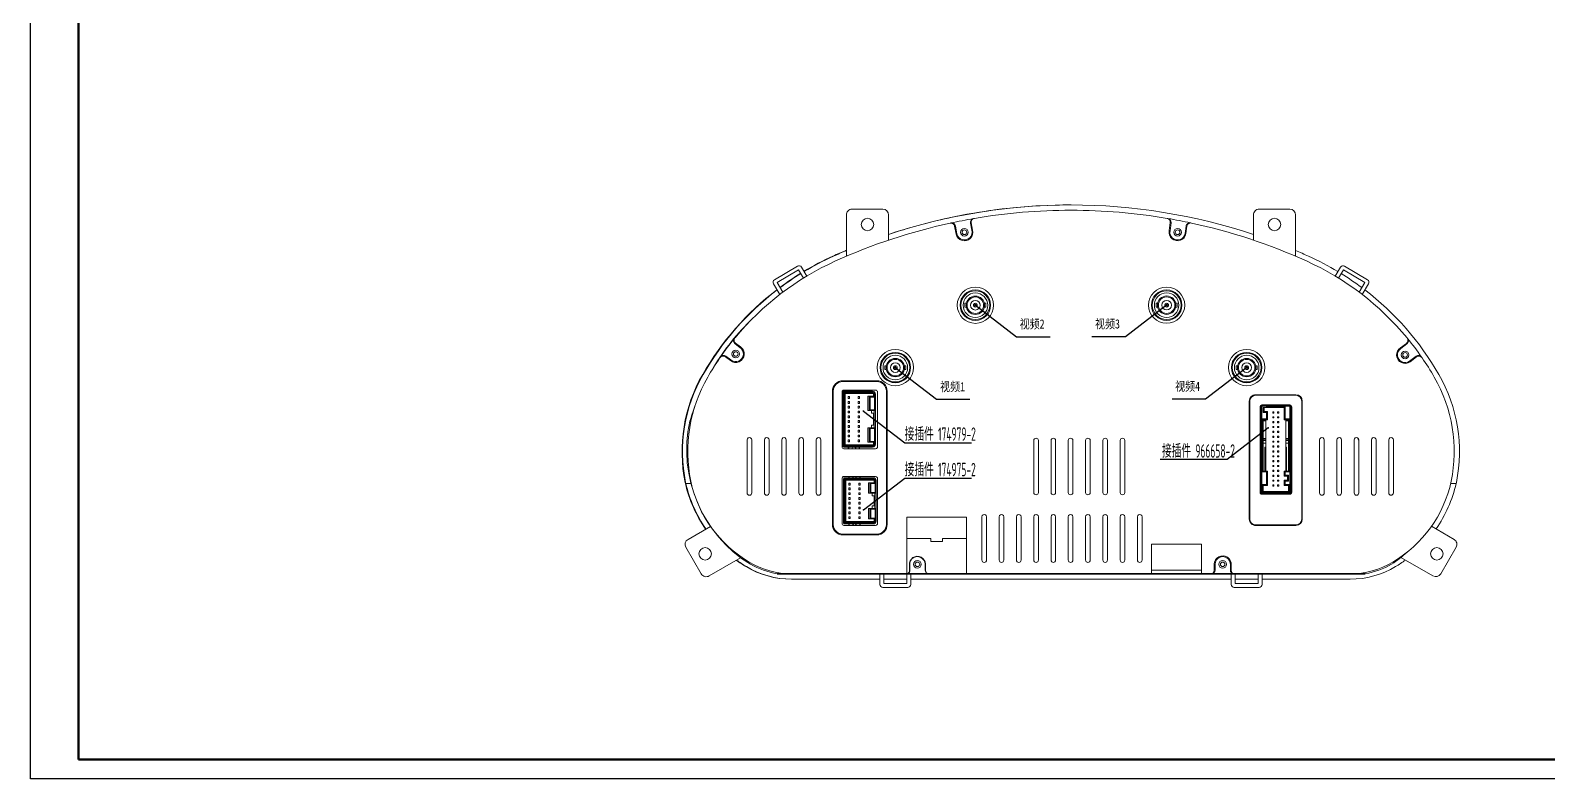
# Model space of a CAD drawing. Header units: millimetres. Extents: x 892 to 2081, y 1119 to 1960.
# Drawn here: x 892 to 1682, y 1119 to 1509 of the extents above; entities that cross this region are included whole.
import ezdxf

# ---------------------------------------------------------------- set-up
doc = ezdxf.new("R2010")
doc.units = ezdxf.units.MM
doc.header["$LTSCALE"] = 10
doc.layers.add('文字标注', color=3, linetype='Continuous', lineweight=25)
doc.layers.add('粗实线', color=7, linetype='Continuous', lineweight=50)
doc.layers.add('细实线', color=3, linetype='Continuous')
doc.styles.add('PC_TEXTSTYLE', font='isocp.shx', dxfattribs={"width": 0.8, "bigfont": 'hzfs.shx'})
doc.styles.add('SGW', font='gbenor.shx', dxfattribs={"width": 0.6, "bigfont": 'hztxt.shx'})
doc.dimstyles.new('线性', dxfattribs={"dimtxt": 7, "dimasz": 3.5, "dimexe": 1.25, "dimexo": 0.625, "dimtad": 1, "dimdsep": 46, "dimtxsty": 'SGW', "dimcen": 2.5, "dimadec": 0, "dimazin": 0, "dimtfac": 1, "dimtmove": 0, "dimatfit": 3, "dimfxl": 0, "dimarcsym": 0})

msp = doc.modelspace()

# ---------------------------------------------------------------- linework, layer by layer
at = {"layer": '粗实线'}
msp.add_line((916.81, 1129.48), (916.81, 1950.48), dxfattribs=at)
at = {"layer": '粗实线', "color": 7, "lineweight": 0}
for p, q in [((1319.78, 1416.21), (1335.78, 1416.21)), ((1433.64, 1418.41), (1433.53, 1418.41)), ((1433.63, 1418.41), (1433.64, 1418.41)), ((1547.78, 1416.21), (1531.78, 1416.21)), ((1316.78, 1391.67), (1316.78, 1413.21)), ((1338.78, 1413.21), (1338.78, 1400.08)), ((1370.78, 1408.91), (1371.19, 1409)), ((1373.57, 1407.43), (1373.17, 1407.34)), ((1373.17, 1407.34), (1373.98, 1403.19)), ((1374.38, 1403.27), (1373.57, 1407.43)), ((1381.82, 1409.02), (1381.41, 1408.95)), ((1381.41, 1408.95), (1382.14, 1405.23)), ((1382.54, 1405.32), (1381.82, 1409.02)), ((1383.03, 1411.3), (1383.44, 1411.37)), ((1483.85, 1411.42), (1484.26, 1411.35)), ((1485.5, 1409.19), (1484.96, 1405.05)), ((1485.37, 1404.98), (1485.9, 1409.12)), ((1485.9, 1409.12), (1485.5, 1409.19)), ((1493.73, 1407.35), (1493.23, 1403.52)), ((1493.64, 1403.46), (1494.13, 1407.27)), ((1494.13, 1407.27), (1493.73, 1407.35)), ((1496.13, 1409.05), (1496.53, 1408.96)), ((1528.78, 1413.21), (1528.78, 1400.08)), ((1550.78, 1391.67), (1550.78, 1413.21)), ((1373.98, 1403.19), (1374.38, 1403.27)), ((1382.54, 1405.32), (1382.14, 1405.23)), ((1484.96, 1405.05), (1485.37, 1404.98)), ((1493.64, 1403.46), (1493.23, 1403.52)), ((1291.33, 1386.57), (1279.32, 1379.38)), ((1280.77, 1377.92), (1291.93, 1384.6)), ((1291.93, 1384.6), (1294.5, 1380.31)), ((1296.2, 1381.35), (1293.39, 1386.05)), ((1574.17, 1386.05), (1571.36, 1381.35)), ((1573.07, 1380.31), (1575.63, 1384.6)), ((1575.63, 1384.6), (1586.79, 1377.92)), ((1588.24, 1379.38), (1576.23, 1386.57)), ((1278.8, 1377.32), (1282.14, 1371.75)), ((1283.74, 1372.96), (1280.77, 1377.92)), ((1586.79, 1377.92), (1583.82, 1372.96)), ((1585.42, 1371.75), (1588.76, 1377.32)), ((1378.48, 1366.16), (1378.48, 1367.16)), ((1378.48, 1367.16), (1379.29, 1367.16)), ((1389.48, 1367.16), (1388.68, 1367.16)), ((1389.48, 1366.16), (1389.48, 1367.16)), ((1478.08, 1366.19), (1478.08, 1367.19)), ((1478.08, 1367.19), (1478.89, 1367.19)), ((1489.08, 1367.19), (1488.28, 1367.19)), ((1489.08, 1366.19), (1489.08, 1367.19)), ((1378.48, 1365.16), (1378.48, 1366.16)), ((1378.48, 1365.16), (1379.29, 1365.16)), ((1389.48, 1365.16), (1388.68, 1365.16)), ((1389.48, 1365.16), (1389.48, 1366.16)), ((1478.08, 1365.19), (1478.08, 1366.19)), ((1478.08, 1365.19), (1478.89, 1365.19)), ((1489.08, 1365.19), (1488.28, 1365.19)), ((1489.08, 1365.19), (1489.08, 1366.19)), ((1258.53, 1348.86), (1258.79, 1349.18)), ((1259.13, 1346.31), (1258.87, 1345.99)), ((1258.87, 1345.99), (1261.34, 1344.12)), ((1261.58, 1344.45), (1259.13, 1346.31)), ((1261.58, 1344.45), (1261.34, 1344.12)), ((1608.45, 1346.29), (1605.38, 1343.96)), ((1605.38, 1343.96), (1605.62, 1343.63)), ((1605.62, 1343.63), (1608.71, 1345.97)), ((1608.71, 1345.97), (1608.45, 1346.29)), ((1608.79, 1349.16), (1609.05, 1348.83)), ((1250.97, 1338.82), (1251.2, 1339.16)), ((1254.06, 1339.62), (1253.82, 1339.28)), ((1253.82, 1339.28), (1256.41, 1337.32)), ((1256.67, 1337.64), (1254.06, 1339.62)), ((1256.41, 1337.32), (1256.67, 1337.64)), ((1613.52, 1339.59), (1610.09, 1337)), ((1610.34, 1336.67), (1610.09, 1337)), ((1610.34, 1336.67), (1613.75, 1339.25)), ((1613.75, 1339.25), (1613.52, 1339.59)), ((1616.37, 1339.14), (1616.61, 1338.79)), ((1336.78, 1333.66), (1336.78, 1334.66)), ((1336.78, 1334.66), (1337.59, 1334.66)), ((1336.78, 1332.66), (1336.78, 1333.66)), ((1336.78, 1332.66), (1337.59, 1332.66)), ((1347.78, 1334.66), (1346.98, 1334.66)), ((1347.78, 1332.66), (1346.98, 1332.66)), ((1347.78, 1333.66), (1347.78, 1334.66)), ((1347.78, 1332.66), (1347.78, 1333.66)), ((1519.78, 1333.66), (1519.78, 1334.66)), ((1519.78, 1334.66), (1520.59, 1334.66)), ((1519.78, 1332.66), (1519.78, 1333.66)), ((1519.78, 1332.66), (1520.59, 1332.66)), ((1530.78, 1334.66), (1529.98, 1334.66)), ((1530.78, 1332.66), (1529.98, 1332.66)), ((1530.78, 1333.66), (1530.78, 1334.66)), ((1530.78, 1332.66), (1530.78, 1333.66)), ((1309.93, 1321.41), (1309.51, 1321.41)), ((1309.51, 1321.41), (1309.51, 1251.91)), ((1309.93, 1251.91), (1309.93, 1321.41)), ((1314.53, 1320.91), (1314.53, 1292.41)), ((1332.63, 1326.83), (1314.93, 1326.83)), ((1314.93, 1326.83), (1314.93, 1326.41)), ((1314.93, 1326.41), (1332.63, 1326.41)), ((1315.54, 1320.82), (1315.04, 1320.82)), ((1315.04, 1320.82), (1315.04, 1292.72)), ((1332.03, 1321.91), (1315.53, 1321.91)), ((1330.44, 1321.32), (1315.54, 1321.32)), ((1315.54, 1320.82), (1315.54, 1321.32)), ((1330.44, 1320.82), (1315.54, 1320.82)), ((1315.54, 1320.82), (1315.54, 1292.72)), ((1315.84, 1320.52), (1315.84, 1293.02)), ((1331.16, 1320.52), (1315.84, 1320.52)), ((1315.84, 1320.52), (1316.24, 1320.12)), ((1316.24, 1320.12), (1316.24, 1293.42)), ((1330.94, 1320.12), (1316.24, 1320.12)), ((1317.69, 1321.91), (1317.69, 1321.32)), ((1317.99, 1321.91), (1317.99, 1321.32)), ((1323.39, 1321.32), (1323.39, 1321.91)), ((1323.69, 1321.32), (1323.69, 1321.91)), ((1330.44, 1321.32), (1330.44, 1320.82)), ((1331.33, 1320.5), (1330.94, 1320.12)), ((1330.94, 1318.72), (1330.94, 1320.12)), ((1331.34, 1318.32), (1331.34, 1320.25)), ((1331.94, 1319.82), (1331.44, 1319.82)), ((1331.44, 1311.62), (1331.44, 1319.82)), ((1331.94, 1311.22), (1331.94, 1319.82)), ((1332.63, 1326.41), (1332.63, 1326.83)), ((1333.03, 1292.41), (1333.03, 1320.91)), ((1337.63, 1321.41), (1337.63, 1251.91)), ((1338.05, 1321.41), (1337.63, 1321.41)), ((1338.05, 1251.91), (1338.05, 1321.41)), ((1317.77, 1318.52), (1317.77, 1317.52)), ((1318.41, 1318.52), (1317.77, 1318.52)), ((1317.77, 1317.52), (1318.41, 1317.52)), ((1317.77, 1316.02), (1317.77, 1315.02)), ((1318.41, 1316.02), (1317.77, 1316.02)), ((1317.77, 1315.02), (1318.41, 1315.02)), ((1317.77, 1313.52), (1317.77, 1312.52)), ((1318.41, 1313.52), (1317.77, 1313.52)), ((1317.77, 1312.52), (1318.41, 1312.52)), ((1318.41, 1317.52), (1318.41, 1318.52)), ((1318.41, 1315.02), (1318.41, 1316.02)), ((1318.41, 1312.52), (1318.41, 1313.52)), ((1322.97, 1318.52), (1322.97, 1317.52)), ((1323.61, 1318.52), (1322.97, 1318.52)), ((1322.97, 1317.52), (1323.61, 1317.52)), ((1322.97, 1316.02), (1322.97, 1315.02)), ((1323.61, 1316.02), (1322.97, 1316.02)), ((1322.97, 1315.02), (1323.61, 1315.02)), ((1322.97, 1313.52), (1322.97, 1312.52)), ((1323.61, 1313.52), (1322.97, 1313.52)), ((1322.97, 1312.52), (1323.31, 1312.52)), ((1323.61, 1317.52), (1323.61, 1318.52)), ((1323.61, 1315.02), (1323.61, 1316.02)), ((1323.61, 1312.82), (1323.61, 1313.52)), ((1328.04, 1311.22), (1328.04, 1318.72)), ((1328.04, 1318.72), (1328.74, 1318.72)), ((1328.74, 1318.72), (1330.94, 1318.72)), ((1329.14, 1318.32), (1328.74, 1318.72)), ((1328.74, 1318.72), (1328.74, 1311.22)), ((1329.14, 1318.32), (1331.34, 1318.32)), ((1329.14, 1318.32), (1329.14, 1311.62)), ((1331.34, 1318.32), (1330.94, 1318.72)), ((1526.62, 1316.21), (1526.62, 1254.71)), ((1526.93, 1316.21), (1526.62, 1316.21)), ((1526.93, 1254.71), (1526.93, 1316.21)), ((1550.93, 1319.52), (1529.93, 1319.52)), ((1529.93, 1319.52), (1529.93, 1319.21)), ((1529.93, 1319.21), (1550.93, 1319.21)), ((1532.23, 1313.21), (1532.23, 1268.71)), ((1532.64, 1314.02), (1532.64, 1313.57)), ((1533.14, 1313.57), (1532.64, 1313.57)), ((1532.64, 1313.57), (1532.64, 1268.37)), ((1533.14, 1314.21), (1533.14, 1314.07)), ((1533.14, 1313.57), (1533.14, 1314.07)), ((1547.74, 1314.07), (1533.14, 1314.07)), ((1547.74, 1313.57), (1533.14, 1313.57)), ((1533.14, 1313.57), (1533.14, 1268.37)), ((1547.73, 1314.21), (1533.23, 1314.21)), ((1533.84, 1310.27), (1533.84, 1312.87)), ((1533.84, 1312.87), (1535.64, 1312.87)), ((1534.34, 1310.77), (1534.34, 1312.87)), ((1535.64, 1312.87), (1535.64, 1313.37)), ((1535.64, 1313.37), (1545.24, 1313.37)), ((1535.64, 1313.37), (1536.14, 1312.87)), ((1535.64, 1312.87), (1536.14, 1312.87)), ((1536.14, 1312.87), (1544.74, 1312.87)), ((1545.24, 1313.37), (1544.74, 1312.87)), ((1544.74, 1312.87), (1544.74, 1306.47)), ((1545.24, 1313.37), (1545.24, 1306.97)), ((1547.74, 1314.21), (1547.74, 1314.07)), ((1547.74, 1313.57), (1547.74, 1314.07)), ((1547.74, 1268.37), (1547.74, 1313.57)), ((1547.74, 1313.57), (1548.24, 1313.57)), ((1548.24, 1313.57), (1548.24, 1314.07)), ((1548.24, 1268.37), (1548.24, 1313.57)), ((1548.73, 1268.71), (1548.73, 1313.21)), ((1550.93, 1319.21), (1550.93, 1319.52)), ((1553.93, 1316.21), (1553.93, 1254.71)), ((1554.25, 1316.21), (1553.93, 1316.21)), ((1554.25, 1254.71), (1554.25, 1316.21)), ((1317.77, 1311.02), (1317.77, 1310.02)), ((1318.41, 1311.02), (1317.77, 1311.02)), ((1317.77, 1310.02), (1318.41, 1310.02)), ((1317.77, 1308.52), (1317.77, 1307.52)), ((1318.41, 1308.52), (1317.77, 1308.52)), ((1317.77, 1307.52), (1318.41, 1307.52)), ((1317.77, 1306.02), (1317.77, 1305.02)), ((1318.41, 1306.02), (1317.77, 1306.02)), ((1317.77, 1305.02), (1318.41, 1305.02)), ((1318.41, 1310.02), (1318.41, 1311.02)), ((1318.41, 1307.52), (1318.41, 1308.52)), ((1318.41, 1305.02), (1318.41, 1306.02)), ((1322.97, 1311.02), (1322.97, 1310.02)), ((1323.61, 1311.02), (1322.97, 1311.02)), ((1322.97, 1310.02), (1323.61, 1310.02)), ((1322.97, 1308.52), (1322.97, 1307.52)), ((1323.61, 1308.52), (1322.97, 1308.52)), ((1322.97, 1307.52), (1323.61, 1307.52)), ((1322.97, 1306.02), (1322.97, 1305.02)), ((1323.61, 1306.02), (1322.97, 1306.02)), ((1322.97, 1305.02), (1323.61, 1305.02)), ((1323.61, 1310.02), (1323.61, 1311.02)), ((1323.61, 1307.52), (1323.61, 1308.52)), ((1323.61, 1305.02), (1323.61, 1306.02)), ((1328.04, 1311.22), (1328.74, 1311.22)), ((1328.74, 1311.22), (1329.14, 1311.62)), ((1328.74, 1311.22), (1331.93, 1311.22)), ((1329.14, 1311.62), (1331.44, 1311.62)), ((1329.84, 1311.22), (1329.84, 1309.92)), ((1331.34, 1309.92), (1329.84, 1309.92)), ((1330.94, 1309.92), (1330.94, 1303.62)), ((1331.34, 1311.22), (1331.34, 1309.92)), ((1331.34, 1303.62), (1331.34, 1309.92)), ((1331.93, 1311.22), (1331.94, 1311.22)), ((1331.94, 1311.22), (1331.94, 1302.32)), ((1533.34, 1279.27), (1533.34, 1306.97)), ((1533.34, 1306.97), (1535.64, 1306.97)), ((1533.34, 1306.97), (1533.84, 1306.47)), ((1534.34, 1310.77), (1533.84, 1310.27)), ((1535.64, 1310.27), (1533.84, 1310.27)), ((1533.84, 1279.77), (1533.84, 1306.47)), ((1533.84, 1306.47), (1536.14, 1306.47)), ((1533.84, 1305.92), (1535.29, 1305.92)), ((1536.14, 1310.77), (1534.34, 1310.77)), ((1535.29, 1306.47), (1535.29, 1305.92)), ((1535.29, 1305.92), (1535.29, 1296.66)), ((1536.14, 1310.77), (1535.64, 1310.27)), ((1535.64, 1306.97), (1535.64, 1310.27)), ((1535.64, 1306.97), (1536.14, 1306.47)), ((1536.14, 1306.47), (1536.14, 1310.77)), ((1538.85, 1310), (1538.85, 1310.63)), ((1538.85, 1310.63), (1539.48, 1310.63)), ((1539.48, 1310), (1538.85, 1310)), ((1538.85, 1308.09), (1539.48, 1308.09)), ((1538.85, 1307.46), (1538.85, 1308.09)), ((1539.48, 1307.46), (1538.85, 1307.46)), ((1538.85, 1304.92), (1538.85, 1305.55)), ((1538.85, 1305.55), (1539.48, 1305.55)), ((1539.48, 1304.92), (1538.85, 1304.92)), ((1539.48, 1310.63), (1539.48, 1310)), ((1539.48, 1308.09), (1539.48, 1307.46)), ((1539.48, 1305.55), (1539.48, 1304.92)), ((1541.39, 1310), (1541.39, 1310.63)), ((1541.39, 1310.63), (1542.02, 1310.63)), ((1542.02, 1310), (1541.39, 1310)), ((1541.39, 1307.46), (1541.39, 1308.09)), ((1541.39, 1308.09), (1542.02, 1308.09)), ((1542.02, 1307.46), (1541.39, 1307.46)), ((1541.39, 1305.55), (1542.02, 1305.55)), ((1541.39, 1304.92), (1541.39, 1305.55)), ((1542.02, 1304.92), (1541.39, 1304.92)), ((1542.02, 1310.63), (1542.02, 1310)), ((1542.02, 1308.09), (1542.02, 1307.46)), ((1542.02, 1305.55), (1542.02, 1304.92)), ((1544.74, 1306.47), (1545.24, 1306.97)), ((1544.74, 1306.47), (1547.04, 1306.47)), ((1545.24, 1306.97), (1547.54, 1306.97)), ((1545.59, 1306.47), (1545.59, 1305.92)), ((1545.59, 1296.66), (1545.59, 1305.92)), ((1545.59, 1305.92), (1547.04, 1305.92)), ((1547.04, 1306.47), (1547.54, 1306.97)), ((1547.04, 1306.47), (1547.04, 1279.77)), ((1547.54, 1306.97), (1547.54, 1279.27)), ((1265.11, 1295.96), (1265.11, 1268.36)), ((1267.51, 1268.36), (1267.51, 1295.96)), ((1274.11, 1295.96), (1274.11, 1268.36)), ((1276.51, 1268.36), (1276.51, 1295.96)), ((1283.11, 1295.96), (1283.11, 1268.36)), ((1285.51, 1268.36), (1285.51, 1295.96)), ((1292.11, 1295.96), (1292.11, 1268.36)), ((1294.51, 1268.36), (1294.51, 1295.96)), ((1301.11, 1295.96), (1301.11, 1268.36)), ((1303.51, 1268.36), (1303.51, 1295.96)), ((1317.77, 1303.52), (1317.77, 1302.52)), ((1318.41, 1303.52), (1317.77, 1303.52)), ((1317.77, 1302.52), (1318.41, 1302.52)), ((1317.77, 1301.02), (1317.77, 1300.02)), ((1318.41, 1301.02), (1317.77, 1301.02)), ((1317.77, 1300.02), (1318.41, 1300.02)), ((1317.77, 1298.52), (1317.77, 1297.52)), ((1318.41, 1298.52), (1317.77, 1298.52)), ((1317.77, 1297.52), (1318.41, 1297.52)), ((1317.77, 1296.02), (1317.77, 1295.02)), ((1318.41, 1296.02), (1317.77, 1296.02)), ((1318.41, 1302.52), (1318.41, 1303.52)), ((1318.41, 1300.02), (1318.41, 1301.02)), ((1318.41, 1297.52), (1318.41, 1298.52)), ((1318.41, 1295.02), (1318.41, 1296.02)), ((1322.97, 1303.52), (1322.97, 1302.52)), ((1323.61, 1303.52), (1322.97, 1303.52)), ((1322.97, 1302.52), (1323.61, 1302.52)), ((1322.97, 1301.02), (1322.97, 1300.02)), ((1323.61, 1301.02), (1322.97, 1301.02)), ((1322.97, 1300.02), (1323.61, 1300.02)), ((1322.97, 1298.52), (1322.97, 1297.52)), ((1323.61, 1298.52), (1322.97, 1298.52)), ((1322.97, 1297.52), (1323.61, 1297.52)), ((1322.97, 1296.02), (1322.97, 1295.02)), ((1323.61, 1296.02), (1322.97, 1296.02)), ((1323.61, 1302.52), (1323.61, 1303.52)), ((1323.61, 1300.02), (1323.61, 1301.02)), ((1323.61, 1297.52), (1323.61, 1298.52)), ((1323.61, 1295.02), (1323.61, 1296.02)), ((1328.04, 1302.32), (1328.74, 1302.32)), ((1328.04, 1294.82), (1328.04, 1302.32)), ((1331.93, 1302.32), (1328.74, 1302.32)), ((1328.74, 1302.32), (1329.14, 1301.92)), ((1328.74, 1302.32), (1328.74, 1294.82)), ((1331.44, 1301.92), (1329.14, 1301.92)), ((1329.14, 1301.92), (1329.14, 1295.22)), ((1329.84, 1303.62), (1329.84, 1302.32)), ((1331.34, 1303.62), (1329.84, 1303.62)), ((1331.34, 1303.62), (1331.34, 1302.32)), ((1331.44, 1293.72), (1331.44, 1301.92)), ((1331.94, 1302.32), (1331.93, 1302.32)), ((1331.94, 1293.72), (1331.94, 1302.32)), ((1533.84, 1296.66), (1535.29, 1296.66)), ((1533.84, 1296.52), (1535.29, 1296.52)), ((1535.29, 1296.66), (1535.29, 1296.52)), ((1535.29, 1295.83), (1535.29, 1296.52)), ((1538.85, 1302.38), (1538.85, 1303.01)), ((1538.85, 1303.01), (1539.48, 1303.01)), ((1539.48, 1302.38), (1538.85, 1302.38)), ((1538.85, 1299.84), (1538.85, 1300.47)), ((1538.85, 1300.47), (1539.48, 1300.47)), ((1539.48, 1299.84), (1538.85, 1299.84)), ((1538.85, 1297.3), (1538.85, 1297.93)), ((1538.85, 1297.93), (1539.48, 1297.93)), ((1539.48, 1297.3), (1538.85, 1297.3)), ((1539.48, 1303.01), (1539.48, 1302.38)), ((1539.48, 1300.47), (1539.48, 1299.84)), ((1539.48, 1297.93), (1539.48, 1297.3)), ((1541.39, 1302.38), (1541.39, 1303.01)), ((1541.39, 1303.01), (1542.02, 1303.01)), ((1542.02, 1302.38), (1541.39, 1302.38)), ((1541.39, 1299.84), (1541.39, 1300.47)), ((1541.39, 1300.47), (1542.02, 1300.47)), ((1542.02, 1299.84), (1541.39, 1299.84)), ((1541.39, 1297.3), (1541.39, 1297.93)), ((1541.39, 1297.93), (1542.02, 1297.93)), ((1542.02, 1297.3), (1541.39, 1297.3)), ((1542.02, 1303.01), (1542.02, 1302.38)), ((1542.02, 1300.47), (1542.02, 1299.84)), ((1542.02, 1297.93), (1542.02, 1297.3)), ((1545.59, 1296.66), (1545.59, 1296.52)), ((1547.04, 1296.66), (1545.59, 1296.66)), ((1545.59, 1295.83), (1545.59, 1296.52)), ((1547.04, 1296.52), (1545.59, 1296.52)), ((1563.25, 1295.96), (1563.25, 1268.36)), ((1565.65, 1268.36), (1565.65, 1295.96)), ((1572.25, 1295.96), (1572.25, 1268.36)), ((1574.65, 1268.36), (1574.65, 1295.96)), ((1581.25, 1295.96), (1581.25, 1268.36)), ((1583.65, 1268.36), (1583.65, 1295.96)), ((1590.25, 1295.96), (1590.25, 1268.36)), ((1592.65, 1268.36), (1592.65, 1295.96)), ((1599.25, 1295.96), (1599.25, 1268.36)), ((1601.65, 1268.36), (1601.65, 1295.96)), ((1315.54, 1292.72), (1315.04, 1292.72)), ((1315.53, 1291.41), (1332.03, 1291.41)), ((1315.54, 1292.72), (1330.44, 1292.72)), ((1315.54, 1292.22), (1315.54, 1292.72)), ((1315.54, 1292.22), (1330.44, 1292.22)), ((1315.84, 1293.02), (1316.24, 1293.42)), ((1315.84, 1293.02), (1331.16, 1293.02)), ((1316.24, 1293.42), (1330.94, 1293.42)), ((1317.69, 1292.22), (1317.69, 1291.41)), ((1317.77, 1295.02), (1318.41, 1295.02)), ((1317.99, 1292.22), (1317.99, 1291.41)), ((1322.97, 1295.02), (1323.61, 1295.02)), ((1323.39, 1291.41), (1323.39, 1292.22)), ((1323.69, 1291.41), (1323.69, 1292.22)), ((1328.04, 1294.82), (1328.74, 1294.82)), ((1329.14, 1295.22), (1328.74, 1294.82)), ((1330.94, 1294.82), (1328.74, 1294.82)), ((1331.34, 1295.22), (1329.14, 1295.22)), ((1330.44, 1292.22), (1330.44, 1292.72)), ((1331.34, 1295.22), (1330.94, 1294.82)), ((1330.94, 1293.42), (1330.94, 1294.82)), ((1331.33, 1293.03), (1330.94, 1293.42)), ((1331.34, 1293.28), (1331.34, 1295.22)), ((1331.94, 1293.72), (1331.44, 1293.72)), ((1414.38, 1295.66), (1414.38, 1268.56)), ((1416.78, 1268.56), (1416.78, 1295.66)), ((1423.38, 1295.66), (1423.38, 1268.56)), ((1425.78, 1268.56), (1425.78, 1295.66)), ((1432.38, 1295.66), (1432.38, 1268.56)), ((1434.78, 1268.56), (1434.78, 1295.66)), ((1441.38, 1295.66), (1441.38, 1268.56)), ((1443.78, 1268.56), (1443.78, 1295.66)), ((1450.38, 1295.66), (1450.38, 1268.56)), ((1452.78, 1268.56), (1452.78, 1295.66)), ((1459.38, 1295.66), (1459.38, 1268.56)), ((1461.78, 1268.56), (1461.78, 1295.66)), ((1533.84, 1295.83), (1535.29, 1295.83)), ((1533.84, 1295.67), (1535.29, 1295.67)), ((1533.84, 1294.27), (1535.29, 1294.27)), ((1534.79, 1279.77), (1534.79, 1292.27)), ((1534.79, 1292.27), (1535.29, 1292.27)), ((1535.29, 1295.83), (1535.29, 1295.67)), ((1535.29, 1294.27), (1535.29, 1295.67)), ((1535.29, 1294.27), (1535.29, 1292.27)), ((1535.29, 1279.77), (1535.29, 1292.27)), ((1538.85, 1294.76), (1538.85, 1295.39)), ((1538.85, 1295.39), (1539.48, 1295.39)), ((1539.48, 1294.76), (1538.85, 1294.76)), ((1538.85, 1292.22), (1538.85, 1292.85)), ((1538.85, 1292.85), (1539.48, 1292.85)), ((1539.48, 1292.22), (1538.85, 1292.22)), ((1538.85, 1289.68), (1538.85, 1290.31)), ((1538.85, 1290.31), (1539.48, 1290.31)), ((1539.48, 1289.68), (1538.85, 1289.68)), ((1539.48, 1295.39), (1539.48, 1294.76)), ((1539.48, 1292.85), (1539.48, 1292.22)), ((1539.48, 1290.31), (1539.48, 1289.68)), ((1541.39, 1295.39), (1542.02, 1295.39)), ((1541.39, 1294.76), (1541.39, 1295.39)), ((1542.02, 1294.76), (1541.39, 1294.76)), ((1541.39, 1292.22), (1541.39, 1292.85)), ((1541.39, 1292.85), (1542.02, 1292.85)), ((1542.02, 1292.22), (1541.39, 1292.22)), ((1541.39, 1289.68), (1541.39, 1290.31)), ((1541.39, 1290.31), (1542.02, 1290.31)), ((1542.02, 1289.68), (1541.39, 1289.68)), ((1542.02, 1295.39), (1542.02, 1294.76)), ((1542.02, 1292.85), (1542.02, 1292.22)), ((1542.02, 1290.31), (1542.02, 1289.68)), ((1545.59, 1295.83), (1545.59, 1295.67)), ((1547.04, 1295.83), (1545.59, 1295.83)), ((1545.59, 1294.27), (1545.59, 1295.67)), ((1547.04, 1295.67), (1545.59, 1295.67)), ((1547.04, 1294.27), (1545.59, 1294.27)), ((1545.59, 1294.27), (1545.59, 1292.27)), ((1545.59, 1292.27), (1546.09, 1292.27)), ((1545.59, 1279.77), (1545.59, 1292.27)), ((1546.09, 1279.77), (1546.09, 1292.27)), ((1538.85, 1287.14), (1538.85, 1287.77)), ((1538.85, 1287.77), (1539.48, 1287.77)), ((1539.48, 1287.14), (1538.85, 1287.14)), ((1538.85, 1284.6), (1538.85, 1285.23)), ((1538.85, 1285.23), (1539.48, 1285.23)), ((1539.48, 1284.6), (1538.85, 1284.6)), ((1538.85, 1282.06), (1538.85, 1282.69)), ((1538.85, 1282.69), (1539.48, 1282.69)), ((1539.48, 1282.06), (1538.85, 1282.06)), ((1538.85, 1279.52), (1538.85, 1280.15)), ((1538.85, 1280.15), (1539.48, 1280.15)), ((1539.48, 1287.77), (1539.48, 1287.14)), ((1539.48, 1285.23), (1539.48, 1284.6)), ((1539.48, 1282.69), (1539.48, 1282.06)), ((1539.48, 1280.15), (1539.48, 1279.52)), ((1541.39, 1287.14), (1541.39, 1287.77)), ((1541.39, 1287.77), (1542.02, 1287.77)), ((1542.02, 1287.14), (1541.39, 1287.14)), ((1541.39, 1284.6), (1541.39, 1285.23)), ((1541.39, 1285.23), (1542.02, 1285.23)), ((1542.02, 1284.6), (1541.39, 1284.6)), ((1541.39, 1282.06), (1541.39, 1282.69)), ((1541.39, 1282.69), (1542.02, 1282.69)), ((1542.02, 1282.06), (1541.39, 1282.06)), ((1541.39, 1280.15), (1542.02, 1280.15)), ((1541.39, 1279.52), (1541.39, 1280.15)), ((1542.02, 1287.77), (1542.02, 1287.14)), ((1542.02, 1285.23), (1542.02, 1284.6)), ((1542.02, 1282.69), (1542.02, 1282.06)), ((1542.02, 1280.15), (1542.02, 1279.52)), ((1232.82, 1273.87), (1232.97, 1273.21)), ((1233.22, 1273.21), (1232.97, 1273.21)), ((1233.22, 1273.21), (1233.07, 1273.87)), ((1235.86, 1273.21), (1233.22, 1273.21)), ((1314.53, 1275.91), (1314.53, 1252.41)), ((1315.38, 1275.79), (1315.88, 1275.79)), ((1315.38, 1275.79), (1315.38, 1252.69)), ((1332.03, 1276.91), (1315.53, 1276.91)), ((1330.78, 1276.29), (1315.88, 1276.29)), ((1315.88, 1275.79), (1315.88, 1276.29)), ((1330.78, 1275.79), (1315.88, 1275.79)), ((1315.88, 1275.79), (1315.88, 1252.69)), ((1331.49, 1275.49), (1316.18, 1275.49)), ((1316.18, 1275.49), (1316.58, 1275.09)), ((1316.18, 1275.49), (1316.18, 1252.99)), ((1331.28, 1275.09), (1316.58, 1275.09)), ((1316.58, 1275.09), (1316.58, 1253.39)), ((1318.03, 1276.91), (1318.03, 1276.29)), ((1318.11, 1273.49), (1318.75, 1273.49)), ((1318.11, 1272.49), (1318.11, 1273.49)), ((1318.75, 1272.49), (1318.11, 1272.49)), ((1318.33, 1276.91), (1318.33, 1276.29)), ((1318.75, 1273.49), (1318.75, 1272.49)), ((1323.31, 1273.49), (1323.31, 1272.49)), ((1323.95, 1273.49), (1323.31, 1273.49)), ((1323.31, 1272.49), (1323.95, 1272.49)), ((1323.73, 1276.29), (1323.73, 1276.91)), ((1323.95, 1272.49), (1323.95, 1273.49)), ((1324.03, 1276.29), (1324.03, 1276.91)), ((1329.08, 1273.69), (1328.38, 1273.69)), ((1328.38, 1268.19), (1328.38, 1273.69)), ((1329.08, 1273.69), (1331.28, 1273.69)), ((1329.48, 1273.29), (1329.08, 1273.69)), ((1329.08, 1268.19), (1329.08, 1273.69)), ((1329.48, 1273.29), (1331.68, 1273.29)), ((1329.48, 1268.59), (1329.48, 1273.29)), ((1330.78, 1276.29), (1330.78, 1275.79)), ((1331.66, 1275.47), (1331.28, 1275.09)), ((1331.28, 1273.69), (1331.28, 1275.09)), ((1331.68, 1273.29), (1331.28, 1273.69)), ((1331.68, 1273.29), (1331.68, 1275.22)), ((1331.78, 1268.59), (1331.78, 1274.79)), ((1332.28, 1274.79), (1331.78, 1274.79)), ((1332.28, 1268.19), (1332.28, 1274.79)), ((1333.03, 1252.41), (1333.03, 1275.91)), ((1533.84, 1279.77), (1533.34, 1279.27)), ((1535.64, 1279.27), (1533.34, 1279.27)), ((1533.34, 1268.57), (1533.34, 1272.77)), ((1533.34, 1272.77), (1535.64, 1272.77)), ((1533.84, 1272.27), (1533.34, 1272.77)), ((1536.14, 1279.77), (1533.84, 1279.77)), ((1533.84, 1269.07), (1533.84, 1272.27)), ((1533.84, 1272.27), (1536.14, 1272.27)), ((1536.14, 1279.77), (1535.64, 1279.27)), ((1535.64, 1272.77), (1535.64, 1279.27)), ((1536.14, 1272.27), (1535.64, 1272.77)), ((1536.14, 1272.27), (1536.14, 1279.77)), ((1539.48, 1279.52), (1538.85, 1279.52)), ((1538.85, 1276.98), (1538.85, 1277.61)), ((1538.85, 1277.61), (1539.48, 1277.61)), ((1539.48, 1276.98), (1538.85, 1276.98)), ((1538.85, 1274.44), (1538.85, 1275.07)), ((1538.85, 1275.07), (1539.48, 1275.07)), ((1539.48, 1274.44), (1538.85, 1274.44)), ((1538.85, 1271.9), (1538.85, 1272.53)), ((1538.85, 1272.53), (1539.48, 1272.53)), ((1539.48, 1277.61), (1539.48, 1276.98)), ((1539.48, 1275.07), (1539.48, 1274.44)), ((1539.48, 1272.53), (1539.48, 1271.9)), ((1542.02, 1279.52), (1541.39, 1279.52)), ((1541.39, 1276.98), (1541.39, 1277.61)), ((1541.39, 1277.61), (1542.02, 1277.61)), ((1542.02, 1276.98), (1541.39, 1276.98)), ((1541.39, 1274.44), (1541.39, 1275.07)), ((1541.39, 1275.07), (1542.02, 1275.07)), ((1542.02, 1274.44), (1541.39, 1274.44)), ((1541.39, 1271.9), (1541.39, 1272.53)), ((1541.39, 1272.53), (1542.02, 1272.53)), ((1542.02, 1277.61), (1542.02, 1276.98)), ((1542.02, 1275.07), (1542.02, 1274.44)), ((1542.02, 1272.53), (1542.02, 1271.9)), ((1547.04, 1279.77), (1544.74, 1279.77)), ((1544.74, 1279.77), (1545.24, 1279.27)), ((1544.74, 1279.77), (1544.74, 1277.07)), ((1544.74, 1277.07), (1545.24, 1277.57)), ((1544.74, 1277.07), (1546.54, 1277.07)), ((1546.54, 1274.97), (1544.74, 1274.97)), ((1545.24, 1274.47), (1544.74, 1274.97)), ((1544.74, 1274.97), (1544.74, 1272.27)), ((1544.74, 1272.27), (1545.24, 1272.77)), ((1544.74, 1272.27), (1547.04, 1272.27)), ((1547.54, 1279.27), (1545.24, 1279.27)), ((1545.24, 1279.27), (1545.24, 1277.57)), ((1545.24, 1277.57), (1547.04, 1277.57)), ((1547.04, 1274.47), (1545.24, 1274.47)), ((1545.24, 1274.47), (1545.24, 1272.77)), ((1545.24, 1272.77), (1547.54, 1272.77)), ((1546.54, 1277.07), (1547.04, 1277.57)), ((1546.54, 1277.07), (1546.54, 1274.97)), ((1546.54, 1274.97), (1547.04, 1274.47)), ((1547.04, 1279.77), (1547.54, 1279.27)), ((1547.04, 1277.57), (1547.04, 1274.47)), ((1547.04, 1272.27), (1547.54, 1272.77)), ((1547.04, 1272.27), (1547.04, 1269.07)), ((1547.54, 1272.77), (1547.54, 1268.57)), ((1634.34, 1273.21), (1631.52, 1273.21)), ((1634.49, 1273.87), (1634.34, 1273.21)), ((1318.11, 1270.99), (1318.75, 1270.99)), ((1318.11, 1269.99), (1318.11, 1270.99)), ((1318.75, 1269.99), (1318.11, 1269.99)), ((1318.11, 1268.49), (1318.75, 1268.49)), ((1318.11, 1267.49), (1318.11, 1268.49)), ((1318.75, 1267.49), (1318.11, 1267.49)), ((1318.11, 1265.99), (1318.75, 1265.99)), ((1318.11, 1264.99), (1318.11, 1265.99)), ((1318.75, 1264.99), (1318.11, 1264.99)), ((1318.75, 1270.99), (1318.75, 1269.99)), ((1318.75, 1268.49), (1318.75, 1267.49)), ((1318.75, 1265.99), (1318.75, 1264.99)), ((1323.31, 1270.99), (1323.31, 1269.99)), ((1323.95, 1270.99), (1323.31, 1270.99)), ((1323.31, 1269.99), (1323.95, 1269.99)), ((1323.31, 1268.49), (1323.31, 1267.49)), ((1323.95, 1268.49), (1323.31, 1268.49)), ((1323.31, 1267.49), (1323.95, 1267.49)), ((1323.31, 1265.99), (1323.31, 1264.99)), ((1323.95, 1265.99), (1323.31, 1265.99)), ((1323.31, 1264.99), (1323.95, 1264.99)), ((1323.95, 1269.99), (1323.95, 1270.99)), ((1323.95, 1267.49), (1323.95, 1268.49)), ((1323.95, 1264.99), (1323.95, 1265.99)), ((1329.08, 1268.19), (1328.38, 1268.19)), ((1329.48, 1268.59), (1329.08, 1268.19)), ((1329.08, 1268.19), (1332.27, 1268.19)), ((1329.48, 1268.59), (1331.78, 1268.59)), ((1330.18, 1266.89), (1330.18, 1268.19)), ((1330.18, 1266.89), (1331.68, 1266.89)), ((1331.28, 1261.59), (1331.28, 1266.89)), ((1331.68, 1266.89), (1331.68, 1268.19)), ((1331.68, 1261.59), (1331.68, 1266.89)), ((1332.27, 1268.19), (1332.28, 1268.19)), ((1332.28, 1260.29), (1332.28, 1268.19)), ((1533.14, 1268.37), (1532.64, 1268.37)), ((1532.64, 1268.37), (1532.64, 1267.9)), ((1533.14, 1268.37), (1547.74, 1268.37)), ((1533.14, 1267.87), (1533.14, 1268.37)), ((1533.14, 1267.87), (1547.74, 1267.87)), ((1533.14, 1267.71), (1533.14, 1267.87)), ((1533.23, 1267.71), (1547.73, 1267.71)), ((1533.84, 1269.07), (1533.34, 1268.57)), ((1547.54, 1268.57), (1533.34, 1268.57)), ((1547.04, 1269.07), (1533.84, 1269.07)), ((1539.48, 1271.9), (1538.85, 1271.9)), ((1542.02, 1271.9), (1541.39, 1271.9)), ((1547.04, 1269.07), (1547.54, 1268.57)), ((1547.74, 1268.37), (1548.24, 1268.37)), ((1547.74, 1268.37), (1547.74, 1267.87)), ((1547.74, 1267.71), (1547.74, 1267.87)), ((1548.24, 1267.85), (1548.24, 1268.37)), ((1318.11, 1263.49), (1318.75, 1263.49)), ((1318.11, 1262.49), (1318.11, 1263.49)), ((1318.75, 1262.49), (1318.11, 1262.49)), ((1318.11, 1260.99), (1318.75, 1260.99)), ((1318.11, 1259.99), (1318.11, 1260.99)), ((1318.75, 1259.99), (1318.11, 1259.99)), ((1318.11, 1258.49), (1318.75, 1258.49)), ((1318.11, 1257.49), (1318.11, 1258.49)), ((1318.75, 1257.49), (1318.11, 1257.49)), ((1318.75, 1263.49), (1318.75, 1262.49)), ((1318.75, 1260.99), (1318.75, 1259.99)), ((1318.75, 1258.49), (1318.75, 1257.49)), ((1323.31, 1263.49), (1323.31, 1262.49)), ((1323.95, 1263.49), (1323.31, 1263.49)), ((1323.31, 1262.49), (1323.95, 1262.49)), ((1323.31, 1260.99), (1323.31, 1259.99)), ((1323.95, 1260.99), (1323.31, 1260.99)), ((1323.31, 1259.99), (1323.95, 1259.99)), ((1323.31, 1258.49), (1323.31, 1257.49)), ((1323.95, 1258.49), (1323.31, 1258.49)), ((1323.31, 1257.49), (1323.95, 1257.49)), ((1323.95, 1262.49), (1323.95, 1263.49)), ((1323.95, 1259.99), (1323.95, 1260.99)), ((1323.95, 1257.49), (1323.95, 1258.49)), ((1329.08, 1260.29), (1328.38, 1260.29)), ((1328.38, 1254.79), (1328.38, 1260.29)), ((1332.27, 1260.29), (1329.08, 1260.29)), ((1329.08, 1254.79), (1329.08, 1260.29)), ((1329.08, 1260.29), (1329.48, 1259.89)), ((1331.78, 1259.89), (1329.48, 1259.89)), ((1329.48, 1255.19), (1329.48, 1259.89)), ((1330.18, 1261.59), (1331.68, 1261.59)), ((1330.18, 1260.29), (1330.18, 1261.59)), ((1331.68, 1260.29), (1331.68, 1261.59)), ((1331.78, 1253.69), (1331.78, 1259.89)), ((1332.28, 1260.29), (1332.27, 1260.29)), ((1332.28, 1253.69), (1332.28, 1260.29)), ((1234.32, 1244.16), (1246.02, 1250.93)), ((1309.51, 1251.91), (1309.93, 1251.91)), ((1315.88, 1252.69), (1315.38, 1252.69)), ((1315.53, 1251.41), (1332.03, 1251.41)), ((1315.88, 1252.69), (1330.78, 1252.69)), ((1315.88, 1252.19), (1315.88, 1252.69)), ((1315.88, 1252.19), (1330.78, 1252.19)), ((1316.18, 1252.99), (1316.58, 1253.39)), ((1316.18, 1252.99), (1331.49, 1252.99)), ((1316.58, 1253.39), (1331.28, 1253.39)), ((1318.03, 1252.19), (1318.03, 1251.41)), ((1318.11, 1255.99), (1318.75, 1255.99)), ((1318.11, 1254.99), (1318.11, 1255.99)), ((1318.75, 1254.99), (1318.11, 1254.99)), ((1318.33, 1252.19), (1318.33, 1251.41)), ((1318.75, 1255.99), (1318.75, 1254.99)), ((1323.31, 1255.99), (1323.31, 1254.99)), ((1323.95, 1255.99), (1323.31, 1255.99)), ((1323.31, 1254.99), (1323.95, 1254.99)), ((1323.73, 1251.41), (1323.73, 1252.19)), ((1323.95, 1254.99), (1323.95, 1255.99)), ((1324.03, 1251.41), (1324.03, 1252.19)), ((1329.08, 1254.79), (1328.38, 1254.79)), ((1329.48, 1255.19), (1329.08, 1254.79)), ((1331.28, 1254.79), (1329.08, 1254.79)), ((1331.68, 1255.19), (1329.48, 1255.19)), ((1330.78, 1252.19), (1330.78, 1252.69)), ((1331.68, 1255.19), (1331.28, 1254.79)), ((1331.28, 1253.39), (1331.28, 1254.79)), ((1331.66, 1253), (1331.28, 1253.39)), ((1331.68, 1253.25), (1331.68, 1255.19)), ((1332.28, 1253.69), (1331.78, 1253.69)), ((1337.63, 1251.91), (1338.05, 1251.91)), ((1348.28, 1226.21), (1348.28, 1255.76)), ((1348.28, 1255.76), (1379.38, 1255.76)), ((1379.38, 1255.76), (1379.38, 1226.16)), ((1387.38, 1255.96), (1387.38, 1233.36)), ((1389.78, 1233.36), (1389.78, 1255.96)), ((1396.38, 1255.96), (1396.38, 1233.36)), ((1398.78, 1233.36), (1398.78, 1255.96)), ((1405.38, 1255.96), (1405.38, 1233.36)), ((1407.78, 1233.36), (1407.78, 1255.96)), ((1414.38, 1255.96), (1414.38, 1233.36)), ((1416.78, 1233.36), (1416.78, 1255.96)), ((1423.38, 1255.96), (1423.38, 1233.36)), ((1425.78, 1233.36), (1425.78, 1255.96)), ((1432.38, 1255.96), (1432.38, 1233.36)), ((1434.78, 1233.36), (1434.78, 1255.96)), ((1441.38, 1255.96), (1441.38, 1233.36)), ((1443.78, 1233.36), (1443.78, 1255.96)), ((1450.38, 1255.96), (1450.38, 1233.36)), ((1452.78, 1233.36), (1452.78, 1255.96)), ((1459.38, 1255.96), (1459.38, 1233.36)), ((1461.78, 1233.36), (1461.78, 1255.96)), ((1468.38, 1255.96), (1468.38, 1233.36)), ((1470.78, 1233.36), (1470.78, 1255.96)), ((1526.62, 1254.71), (1526.93, 1254.71)), ((1550.93, 1251.71), (1529.93, 1251.71)), ((1529.93, 1251.71), (1529.93, 1251.4)), ((1529.93, 1251.4), (1550.93, 1251.4)), ((1550.93, 1251.4), (1550.93, 1251.71)), ((1553.93, 1254.71), (1554.25, 1254.71)), ((1633.25, 1244.16), (1621.48, 1250.96)), ((1332.63, 1246.91), (1314.93, 1246.91)), ((1314.93, 1246.91), (1314.93, 1246.49)), ((1314.93, 1246.49), (1332.63, 1246.49)), ((1332.63, 1246.49), (1332.63, 1246.91)), ((1348.28, 1244.66), (1360.83, 1244.66)), ((1360.83, 1244.66), (1360.83, 1243.06)), ((1360.83, 1243.06), (1366.83, 1243.06)), ((1366.83, 1244.66), (1379.38, 1244.66)), ((1366.83, 1243.06), (1366.83, 1244.66)), ((1475.78, 1241.66), (1475.78, 1226.16)), ((1501.78, 1241.66), (1475.78, 1241.66)), ((1501.78, 1226.16), (1501.78, 1241.66)), ((1241.22, 1226.21), (1233.22, 1240.07)), ((1261.74, 1234.6), (1245.32, 1225.11)), ((1605.6, 1234.73), (1622.24, 1225.11)), ((1626.34, 1226.21), (1634.34, 1240.07)), ((1347.88, 1226.16), (1288.41, 1226.16)), ((1292.9, 1226.16), (1288.41, 1226.16)), ((1334.28, 1220.66), (1334.28, 1226.16)), ((1336.28, 1226.16), (1336.28, 1221.16)), ((1348.29, 1226.16), (1347.88, 1226.16)), ((1348.28, 1226.21), (1348.28, 1226.17)), ((1348.28, 1221.16), (1348.28, 1226.16)), ((1348.29, 1226.16), (1359.78, 1226.16)), ((1349.61, 1230.84), (1349.79, 1230.85)), ((1349.61, 1227.66), (1349.61, 1230.84)), ((1349.61, 1227.66), (1349.79, 1227.66)), ((1349.79, 1227.66), (1349.79, 1230.85)), ((1350.28, 1226.16), (1350.28, 1220.66)), ((1357.78, 1231.29), (1357.78, 1228.16)), ((1357.96, 1231.29), (1357.78, 1231.29)), ((1357.78, 1228.16), (1357.96, 1228.16)), ((1357.96, 1231.29), (1357.96, 1228.16)), ((1359.96, 1226.16), (1359.78, 1226.16)), ((1379.38, 1226.16), (1359.96, 1226.16)), ((1475.78, 1226.16), (1379.38, 1226.16)), ((1475.78, 1228.16), (1501.78, 1228.16)), ((1475.78, 1226.16), (1501.78, 1226.16)), ((1506.37, 1226.16), (1501.78, 1226.16)), ((1506.78, 1226.16), (1506.37, 1226.16)), ((1506.78, 1226.16), (1518.77, 1226.16)), ((1508.37, 1231.29), (1508.37, 1228.16)), ((1508.37, 1231.29), (1508.78, 1231.29)), ((1508.37, 1228.16), (1508.78, 1228.16)), ((1508.78, 1228.16), (1508.78, 1231.29)), ((1517.18, 1230.83), (1516.77, 1230.85)), ((1516.77, 1230.85), (1516.77, 1228.16)), ((1516.77, 1228.16), (1517.18, 1228.16)), ((1517.18, 1228.16), (1517.18, 1230.83)), ((1517.28, 1220.66), (1517.28, 1226.16)), ((1519.18, 1226.16), (1518.77, 1226.16)), ((1579.15, 1226.16), (1519.18, 1226.16)), ((1519.28, 1226.16), (1519.28, 1221.16)), ((1531.28, 1221.16), (1531.28, 1226.16)), ((1533.28, 1226.16), (1533.28, 1220.66)), ((1334.28, 1223.41), (1288.16, 1223.41)), ((1334.28, 1223.41), (1288.41, 1223.41)), ((1348.78, 1219.16), (1335.78, 1219.16)), ((1348.28, 1223.41), (1336.28, 1223.41)), ((1348.28, 1223.41), (1336.28, 1223.41)), ((1336.28, 1221.16), (1348.28, 1221.16)), ((1517.28, 1223.41), (1350.28, 1223.41)), ((1517.28, 1223.41), (1350.28, 1223.41)), ((1531.78, 1219.16), (1518.78, 1219.16)), ((1531.28, 1223.41), (1519.28, 1223.41)), ((1531.28, 1223.41), (1519.28, 1223.41)), ((1519.28, 1221.16), (1531.28, 1221.16)), ((1579.15, 1223.41), (1533.28, 1223.41)), ((1578.9, 1223.41), (1533.28, 1223.41))]:
    msp.add_line(p, q, dxfattribs=at)
at = {"layer": '粗实线', "color": 7, "lineweight": 35}
msp.add_line((1280.75, 1226.16), (1587.05, 1226.16), dxfattribs=at)
at = {"layer": '粗实线'}
msp.add_lwpolyline([(916.81, 1950.48), (2070.81, 1950.48), (2070.81, 1129.48), (916.81, 1129.48)], dxfattribs=at)
at = {"layer": '粗实线', "color": 7, "lineweight": 0}
for centre, radius in [((1327.78, 1408.21), 3.25), ((1539.78, 1408.21), 3.25), ((1378.28, 1404.16), 2), ((1378.28, 1404.16), 1.2), ((1489.28, 1404.16), 2), ((1489.28, 1404.16), 1.2), ((1383.98, 1366.16), 9.44), ((1483.58, 1366.19), 9.44), ((1383.98, 1366.16), 7.94), ((1383.98, 1366.16), 7.5), ((1383.98, 1366.16), 6.4), ((1383.98, 1366.16), 4.8), ((1383.98, 1366.16), 4.3), ((1383.98, 1366.16), 2.5), ((1383.98, 1366.16), 1), ((1383.98, 1366.16), 1), ((1483.58, 1366.19), 7.94), ((1483.58, 1366.19), 7.5), ((1483.58, 1366.19), 6.4), ((1483.58, 1366.19), 4.8), ((1483.58, 1366.19), 4.3), ((1483.58, 1366.19), 2.5), ((1483.58, 1366.19), 1), ((1483.58, 1366.19), 1), ((1383.98, 1366.16), 0.5), ((1483.58, 1366.19), 0.5), ((1259.18, 1340.75), 2), ((1259.18, 1340.75), 1.2), ((1342.28, 1333.66), 9.44), ((1342.28, 1333.66), 7.94), ((1342.28, 1333.66), 7.5), ((1342.28, 1333.66), 6.4), ((1342.28, 1333.66), 4.8), ((1342.28, 1333.66), 4.3), ((1342.28, 1333.66), 2.5), ((1525.28, 1333.66), 9.44), ((1525.28, 1333.66), 7.94), ((1525.28, 1333.66), 7.5), ((1525.28, 1333.66), 6.4), ((1525.28, 1333.66), 4.8), ((1525.28, 1333.66), 4.3), ((1525.28, 1333.66), 2.5), ((1607.78, 1340.26), 2), ((1607.78, 1340.26), 1.2), ((1342.28, 1333.66), 1), ((1342.28, 1333.66), 1), ((1342.28, 1333.66), 0.5), ((1525.28, 1333.66), 1), ((1525.28, 1333.66), 1), ((1525.28, 1333.66), 0.5), ((1243.28, 1236.64), 3.25), ((1353.78, 1231.16), 2), ((1512.78, 1231.16), 2), ((1624.28, 1236.64), 3.25), ((1353.78, 1231.16), 1.2), ((1512.78, 1231.16), 1.2)]:
    msp.add_circle(centre, radius, dxfattribs=at)
for centre, radius, start, end in [((1319.78, 1413.21), 3, 90, 180.00001), ((1335.78, 1413.21), 3, 0, 90), ((1433.76, 1118.41), 300, 89.99696, 108.45829), ((1433.51, 1118.41), 300, 89.99696, 108.40799), ((1433.41, 1119.37), 299.04, 89.97746, 102.14076), ((1433.76, 1118.41), 297.25, 89.99694, 99.74698), ((1433.8, 1118.41), 300, 71.54168, 90.00304), ((1433.8, 1118.41), 297.25, 80.30587, 90.00306), ((1531.78, 1413.21), 3, 90, 180.00001), ((1547.78, 1413.21), 3, 0, 90), ((1433.76, 1118.41), 297.25, 102.23248, 114.34896), ((1433.34, 1118.78), 299.6, 102.22291, 108.39765), ((1371.21, 1406.96), 2, 11.02323, 102.23286), ((1433.76, 1118.41), 297.25, 99.8266, 102.15286), ((1371.61, 1407.04), 2, 11.02485, 102.15479), ((1383.38, 1409.33), 2, 99.82623, 191.00659), ((1383.78, 1409.4), 2, 99.745, 191.005), ((1483.51, 1409.44), 2, 352.62753, 80.30529), ((1433.8, 1118.41), 297.25, 77.89545, 80.22621), ((1483.92, 1409.37), 2, 352.62914, 80.22722), ((1495.71, 1407.1), 2, 77.89265, 172.61167), ((1496.11, 1407.01), 2, 77.81186, 172.61085), ((1433.8, 1118.41), 297.25, 65.65104, 77.81558), ((1378.28, 1404.16), 4.41, 192.74954, 15.24298), ((1378.28, 1404.16), 4, 192.83631, 15.45459), ((1489.28, 1404.16), 4.41, 168.39079, 350.88467), ((1489.28, 1404.16), 4, 168.17919, 350.79791), ((1371.34, 1255.85), 149.15, 114.35661, 120.90797), ((1371.59, 1255.85), 149.15, 114.35661, 120.99082), ((1433.51, 1118.41), 300, 112.89911, 114.349), ((1434.85, 1115.48), 303.22, 112.91566, 114.3468), ((1433.76, 1118.41), 300, 112.95116, 114.349), ((1433.8, 1118.41), 300, 65.65101, 67.04874), ((1495.97, 1255.85), 149.15, 59.00917, 65.64339), ((1371.59, 1255.85), 146.4, 114.35668, 140.39481), ((1292.1, 1385.28), 1.5, 30.90121, 120.90121), ((1495.97, 1255.85), 146.4, 39.59338, 65.64332), ((1575.46, 1385.28), 1.5, 59.0988, 149.09879), ((1280.09, 1378.09), 1.5, 120.90121, 210.90121), ((1371.34, 1255.85), 149.15, 121.67598, 126.67933), ((1371.59, 1255.85), 149.15, 121.75939, 126.76309), ((1495.97, 1255.85), 149.15, 53.23688, 58.24097), ((1587.47, 1378.09), 1.5, 329.0988, 59.0988), ((1371.34, 1255.85), 149.15, 127.45212, 150.15721), ((1371.59, 1255.85), 149.15, 127.53602, 150.15721), ((1495.97, 1255.85), 149.15, 29.84279, 52.46398), ((1353.01, 1270.66), 122.82, 133.75992, 149.13825), ((1371.59, 1255.85), 146.4, 140.55771, 145.31518), ((1259.18, 1340.75), 4.41, 231.12617, 57.08832), ((1259.18, 1340.75), 4, 231.03942, 57.29993), ((1260.07, 1347.59), 2, 140.55677, 232.85215), ((1260.33, 1347.9), 2, 140.39237, 232.85077), ((1607.78, 1340.26), 4.41, 122.91159, 305.40532), ((1607.78, 1340.26), 4, 122.69999, 305.31856), ((1607.25, 1347.88), 2, 307.14782, 39.59442), ((1607.51, 1347.56), 2, 307.14932, 39.43286), ((1495.97, 1255.85), 146.4, 34.67301, 39.43048), ((1371.59, 1255.85), 146.4, 145.4781, 150.15814), ((1252.62, 1337.68), 2, 52.86823, 145.47925), ((1252.85, 1338.02), 2, 52.86971, 145.31763), ((1614.73, 1338), 2, 34.67197, 127.13172), ((1614.96, 1337.66), 2, 34.50757, 127.13035), ((1495.97, 1255.85), 146.4, 29.84185, 34.51009), ((1311.76, 1289.87), 80.55, 150.05841, 191.45339), ((1312.02, 1289.87), 80.55, 150.05841, 191.45339), ((1312.02, 1289.87), 77.8, 150.05667, 191.43675), ((1555.55, 1289.87), 77.8, 348.56325, 29.94333), ((1555.55, 1289.87), 80.55, 348.54662, 29.9416), ((1314.93, 1321.41), 5.42, 90, 180.00001), ((1314.93, 1321.41), 5, 90, 179.99999), ((1315.53, 1320.91), 1, 90, 180.00001), ((1315.54, 1320.82), 0.5, 90, 180.00001), ((1320.69, 1322.52), 1.2, 210.38293, 329.61706), ((1330.44, 1319.82), 1.5, 360, 90), ((1330.44, 1319.82), 1, 44.427, 90), ((1331.16, 1319.49), 1.03, 80.34428, 89.93243), ((1329.37, 1320.26), 1.98, 359.67993, 6.93111), ((1330.44, 1319.82), 1, 360, 25.84193), ((1332.03, 1320.91), 1, 0, 90), ((1332.63, 1321.41), 5.42, 0, 90), ((1332.63, 1321.41), 5, 360, 90), ((1353.01, 1270.66), 122.82, 159.67314, 163.44092), ((1323.31, 1312.82), 0.3, 270, 0), ((1529.93, 1316.21), 3.31, 90, 180.00001), ((1529.93, 1316.21), 3, 90, 179.99999), ((1533.23, 1313.21), 1, 90, 180.00001), ((1533.14, 1313.57), 0.5, 90, 180.00001), ((1534.47, 1313.58), 1.83, 164.67944, 180.34861), ((1547.73, 1313.21), 1, 0, 90), ((1547.74, 1313.57), 0.5, 0, 90), ((1547.74, 1313.56), 0.505, 80.85701, 89.96776), ((1546.45, 1313.58), 1.78, 359.48527, 17.38402), ((1550.93, 1316.21), 3.31, 0, 90), ((1550.93, 1316.21), 3, 360, 90), ((1303.64, 1290.66), 69.99, 167.62098, 238.21818), ((1331.44, 1311.12), 0.5, 11.53738, 89.99896), ((1266.31, 1295.96), 1.2, 0, 180.00001), ((1275.31, 1295.96), 1.2, 0, 180.00001), ((1284.31, 1295.96), 1.2, 0, 180.00001), ((1293.31, 1295.96), 1.2, 0, 180.00001), ((1302.31, 1295.96), 1.2, 0, 180.00001), ((1331.44, 1302.42), 0.5, 270.00104, 348.46262), ((1415.58, 1295.66), 1.2, 360, 179.99999), ((1424.58, 1295.66), 1.2, 360, 179.99999), ((1433.58, 1295.66), 1.2, 360, 179.99999), ((1442.58, 1295.66), 1.2, 360, 179.99999), ((1451.58, 1295.66), 1.2, 360, 179.99999), ((1460.58, 1295.66), 1.2, 360, 179.99999), ((1564.45, 1295.96), 1.2, 0, 180.00001), ((1573.45, 1295.96), 1.2, 0, 180.00001), ((1582.45, 1295.96), 1.2, 0, 180.00001), ((1585.29, 1297.43), 2.25, 191.54019, 223.0991), ((1591.45, 1295.96), 1.2, 0, 180.00001), ((1600.45, 1295.96), 1.2, 0, 180.00001), ((1315.53, 1292.41), 1, 180.00001, 270), ((1315.54, 1292.72), 0.5, 180.00001, 270), ((1320.69, 1291.02), 1.2, 19.12053, 160.87946), ((1320.69, 1291.02), 1.2, 19.12073, 160.87925), ((1330.44, 1293.72), 1.5, 270, 0), ((1330.44, 1293.72), 1, 270, 315.573), ((1331.16, 1294.04), 1.03, 270.06407, 279.65933), ((1329.37, 1293.27), 1.98, 353.06899, 0.31998), ((1330.44, 1293.72), 1, 334.15807, 360), ((1332.03, 1292.41), 1, 270, 0), ((1299.38, 1288.5), 68.15, 192.96244, 214.93222), ((1299.63, 1288.5), 68.15, 192.96119, 214.82598), ((1299.63, 1288.5), 65.4, 192.41269, 239.18607), ((1315.53, 1275.91), 1, 90, 180.00001), ((1315.88, 1275.79), 0.5, 90, 180.00001), ((1321.03, 1277.49), 1.2, 208.65784, 331.34216), ((1330.78, 1274.79), 1.5, 360, 90), ((1330.78, 1274.79), 1, 44.427, 90), ((1331.49, 1274.46), 1.03, 80.34067, 89.93594), ((1329.7, 1275.23), 1.98, 359.68079, 6.93017), ((1330.78, 1274.79), 1, 0, 25.84193), ((1332.03, 1275.91), 1, 0, 90), ((1567.93, 1288.5), 65.4, 300.81392, 347.58731), ((1567.93, 1288.5), 68.15, 325.17403, 347.03881), ((1266.31, 1268.36), 1.2, 180.00001, 0), ((1275.31, 1268.36), 1.2, 180.00001, 0), ((1284.31, 1268.36), 1.2, 180.00001, 0), ((1293.31, 1268.36), 1.2, 180.00001, 0), ((1302.31, 1268.36), 1.2, 180.00001, 0), ((1331.78, 1268.09), 0.5, 11.53738, 89.99896), ((1415.58, 1268.56), 1.2, 180.00001, 0), ((1424.58, 1268.56), 1.2, 180.00001, 0), ((1433.58, 1268.56), 1.2, 180.00001, 0), ((1442.58, 1268.56), 1.2, 180.00001, 0), ((1451.58, 1268.56), 1.2, 180.00001, 0), ((1460.58, 1268.56), 1.2, 180.00001, 0), ((1533.23, 1268.71), 1, 180.00001, 270), ((1533.14, 1268.37), 0.5, 180.00001, 270), ((1534.46, 1268.35), 1.82, 179.60443, 195.87285), ((1533.14, 1268.37), 0.499, 253.99977, 270.01902), ((1547.73, 1268.71), 1, 270, 0), ((1547.74, 1268.37), 0.5, 270, 0), ((1547.74, 1268.37), 0.501, 270.01804, 282.78226), ((1546.46, 1268.35), 1.78, 342.11783, 0.54041), ((1564.45, 1268.36), 1.2, 180.00001, 0), ((1573.45, 1268.36), 1.2, 180.00001, 0), ((1582.45, 1268.36), 1.2, 180.00001, 0), ((1591.45, 1268.36), 1.2, 180.00001, 0), ((1600.45, 1268.36), 1.2, 180.00001, 0), ((1331.78, 1260.39), 0.5, 270.00558, 348.45733), ((1388.58, 1255.96), 1.2, 0, 180.00001), ((1397.58, 1255.96), 1.2, 0, 180.00001), ((1406.58, 1255.96), 1.2, 0, 180.00001), ((1415.58, 1255.96), 1.2, 0, 180.00001), ((1424.58, 1255.96), 1.2, 0, 180.00001), ((1433.58, 1255.96), 1.2, 0, 180.00001), ((1442.58, 1255.96), 1.2, 0, 180.00001), ((1451.58, 1255.96), 1.2, 0, 180.00001), ((1460.58, 1255.96), 1.2, 0, 180.00001), ((1469.58, 1255.96), 1.2, 0, 180.00001), ((1314.93, 1251.91), 5.42, 179.99999, 270), ((1314.93, 1251.91), 5, 180.00001, 270), ((1315.53, 1252.41), 1, 180.00001, 270), ((1315.88, 1252.69), 0.5, 180.00005, 270), ((1321.03, 1250.99), 1.2, 20.71718, 159.28281), ((1321.03, 1250.99), 1.2, 20.71725, 90), ((1330.78, 1253.69), 1.5, 270, 0), ((1330.78, 1253.69), 1, 270, 315.573), ((1331.49, 1254.01), 1.03, 270.06407, 279.65933), ((1329.7, 1253.24), 1.98, 353.06994, 0.31911), ((1330.78, 1253.69), 1, 334.15807, 360), ((1332.03, 1252.41), 1, 270, 0), ((1332.63, 1251.91), 5, 270, 0), ((1332.63, 1251.91), 5.42, 270, 360), ((1529.93, 1254.71), 3.31, 179.99999, 270), ((1529.93, 1254.71), 3, 180.00001, 270), ((1550.93, 1254.71), 3.31, 270, 360), ((1550.93, 1254.71), 3, 270, 360), ((1235.82, 1241.57), 3, 120.00958, 210.00958), ((1631.75, 1241.57), 3, 329.99042, 59.99043), ((1299.38, 1288.5), 68.15, 234.12825, 239.18319), ((1299.63, 1288.5), 68.15, 234.01232, 239.18319), ((1353.78, 1231.16), 4.18, 1.78302, 184.34356), ((1353.78, 1231.16), 4, 1.82266, 184.44015), ((1388.58, 1233.36), 1.2, 180.00001, 0), ((1397.58, 1233.36), 1.2, 180.00001, 0), ((1406.58, 1233.36), 1.2, 180.00001, 0), ((1415.58, 1233.36), 1.2, 180.00001, 0), ((1424.58, 1233.36), 1.2, 180.00001, 0), ((1433.58, 1233.36), 1.2, 180.00001, 0), ((1442.58, 1233.36), 1.2, 180.00001, 0), ((1451.58, 1233.36), 1.2, 180.00001, 0), ((1460.58, 1233.36), 1.2, 180.00001, 0), ((1469.58, 1233.36), 1.2, 180.00001, 0), ((1512.78, 1231.16), 4.41, 355.77148, 178.26418), ((1512.78, 1231.16), 4, 355.55985, 178.17734), ((1558.2, 1293.76), 75.71, 304.22386, 311.91523), ((1567.93, 1288.5), 68.15, 300.81682, 305.98769), ((1243.82, 1227.71), 3, 210.00958, 300.00958), ((1288.16, 1269.47), 46.06, 239.04631, 270), ((1288.41, 1269.47), 46.06, 239.04631, 270), ((1288.41, 1269.47), 43.31, 239.04198, 270), ((1292.56, 1281.18), 56.27, 242.73457, 257.89078), ((1347.88, 1227.66), 1.5, 270.00521, 285.39335), ((1348.11, 1227.66), 1.5, 276.42438, 359.99595), ((1348.29, 1227.66), 1.5, 269.99502, 359.99492), ((1359.78, 1228.16), 2, 180.00512, 270.00497), ((1359.96, 1228.16), 2, 180.0051, 270.00496), ((1506.37, 1228.16), 2, 269.99503, 359.99488), ((1506.78, 1228.16), 2, 269.99503, 359.99489), ((1518.77, 1228.16), 2, 180.00512, 270.00497), ((1519.18, 1228.16), 2, 180.0051, 270.00496), ((1579.15, 1269.47), 43.31, 270, 300.95801), ((1579.15, 1269.47), 46.06, 270, 300.95369), ((1575.81, 1278.37), 53.41, 282.15078, 297.87455), ((1623.74, 1227.71), 3, 239.99042, 329.99042), ((1335.78, 1220.66), 1.5, 180.0001, 270), ((1348.78, 1220.66), 1.5, 270, 359.9999), ((1518.78, 1220.66), 1.5, 180.0001, 270), ((1531.78, 1220.66), 1.5, 270, 359.9999), ((1578.9, 1269.47), 46.06, 270, 270.04887)]:
    msp.add_arc(centre, radius, start, end, dxfattribs=at)
at = {"layer": '细实线'}
msp.add_lwpolyline([(891.81, 1960.48), (2080.81, 1960.48), (2080.81, 1119.48), (891.81, 1119.48)], close=True, dxfattribs=at)

# ---------------------------------------------------------------- texts
at = {"char_height": 4.7597, "attachment_point": 1, "style": 'PC_TEXTSTYLE'}
for s, insert in [('{\\fSimSun|b0|i0|c134|p2;\\C3;视频2}', (1407.07, 1358.78)), ('{\\fSimSun|b0|i0|c134|p2;\\C3;视频3}', (1446.31, 1358.81)), ('{\\fSimSun|b0|i0|c134|p2;\\C3;视频1}', (1365.61, 1326.1)), ('{\\fSimSun|b0|i0|c134|p2;\\C3;视频4}', (1488.01, 1326.31))]:
    msp.add_mtext_dynamic_manual_height_columns(s, width=153.351, gutter_width=25, heights=[0], dxfattribs=dict(at, insert=insert))
at = {"layer": '文字标注', "style": 'SGW', "width": 0.6}
for s, p in [('接插件 174979-2', (1347.16, 1295.51)), ('接插件 966658-2', (1481.17, 1286.73)), ('接插件 174975-2', (1347.16, 1277.04))]:
    msp.add_text(s, height=7, dxfattribs=at).set_placement(p)

# ---------------------------------------------------------------- leaders
at = {"layer": '文字标注'}
for points in [[(1383.98, 1366.16), (1405.46, 1349.67), (1422.86, 1349.67)], [(1483.58, 1366.19), (1462.1, 1349.7), (1444.7, 1349.7)], [(1342.28, 1333.66), (1363.76, 1317.17), (1381.16, 1317.17)], [(1525.28, 1333.69), (1503.8, 1317.2), (1486.4, 1317.2)], [(1325.67, 1311.02), (1347.16, 1294.53), (1381.95, 1294.53)], [(1536.52, 1302.24), (1515.04, 1285.75), (1480.24, 1285.75)], [(1325.67, 1259.57), (1347.16, 1276.06), (1381.95, 1276.06)]]:
    msp.add_leader(points, dimstyle='线性', override={"dimgap": 0.625, "dimtad": 0, "dimldrblk": 'DotSmall'}, dxfattribs=at)

doc.saveas('drawing.dxf')
